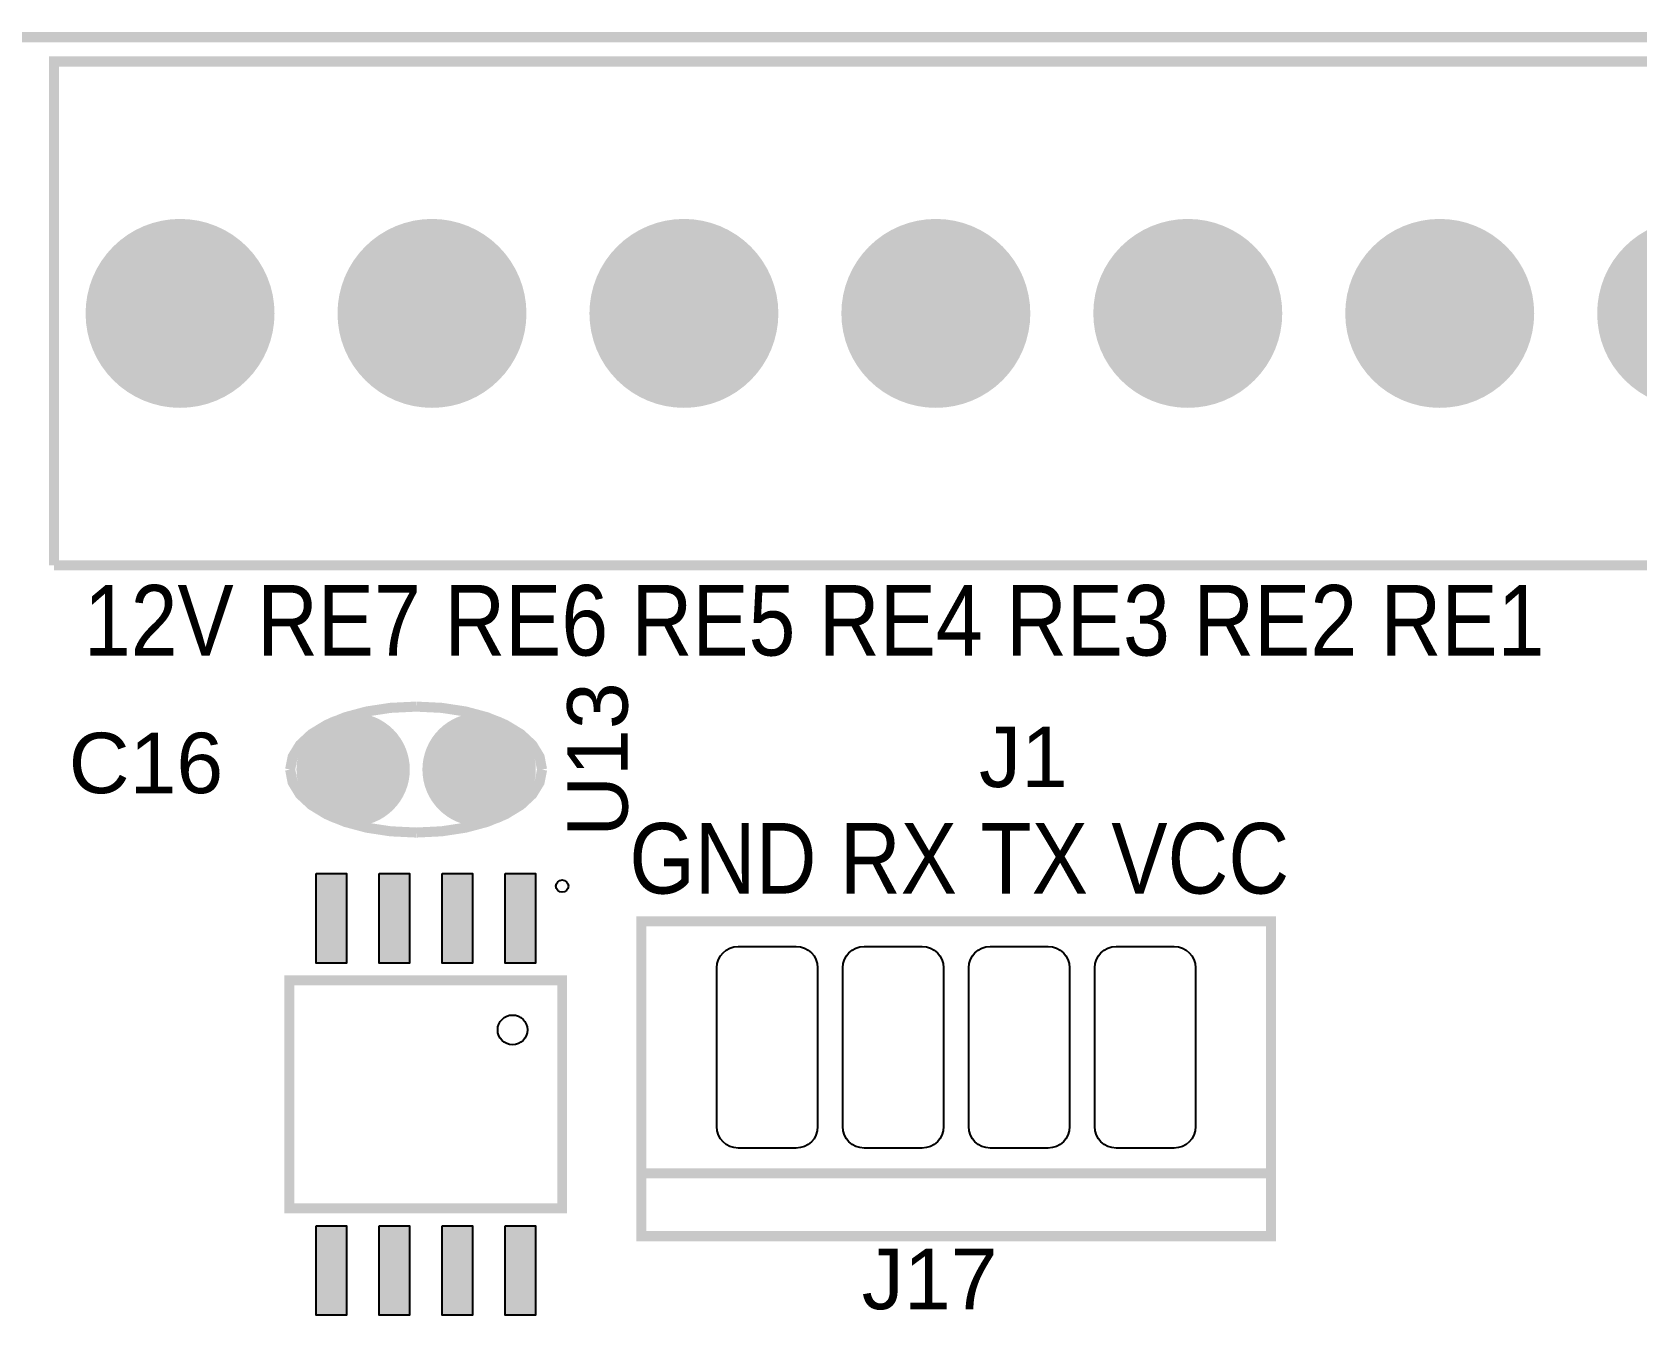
# Model space of a CAD drawing. Header units: inches. Extents: x -2.66 to 2.66, y -1.71 to 1.71.
# Drawn here: x -0.885 to 0.389, y 0.682 to 1.708 of the extents above; entities that cross this region are included whole.
import ezdxf

# ---------------------------------------------------------------- set-up
doc = ezdxf.new("R2010")
doc.units = ezdxf.units.IN
doc.layers.get('0').update_dxf_attribs({"linetype": 'CONTINUOUS'})

# ---------------------------------------------------------------- blocks, each defined once
blk = doc.blocks.new('RPAD')
blk.add_trace([(-0.5, -0.5), (-0.5, 0.5), (0.5, -0.5), (0.5, 0.5)])
blk = doc.blocks.new('EPAD')
at = {"const_width": 0.5}
blk.add_lwpolyline([(-0.25, 0, 1), (0.25, 0, 1)], format="xyb", close=True, dxfattribs=at)

msp = doc.modelspace()

# ---------------------------------------------------------------- linework, layer by layer
for points, const_width in [([(-2.658795, -1.704157), (2.658795, -1.704157), (2.658795, 1.704157), (-2.658795, 1.704157), (-2.658795, -1.704157)], 0.008), ([(-2.658795, -1.704157), (2.658795, -1.704157), (2.658795, 1.704157), (-2.658795, 1.704157), (-2.658795, -1.704157)], 0.008), ([(-2.658795, -1.704157), (2.658795, -1.704157), (2.658795, 1.704157), (-2.658795, 1.704157), (-2.658795, -1.704157)], 0.008), ([(-0.867457, 1.284819), (-0.867457, 1.684819), (0.732543, 1.684819)], 0.008), ([(-0.867457, 1.284819), (-0.867457, 1.684819), (0.732543, 1.684819)], 0.008), ([(-0.867457, 1.284819), (-0.867457, 1.684819), (0.732543, 1.684819)], 0.008), ([(0.732543, 1.284819), (-0.867457, 1.284819)], 0.008), ([(0.732543, 1.284819), (-0.867457, 1.284819)], 0.008), ([(0.732543, 1.284819), (-0.867457, 1.284819)], 0.008), ([(-0.680055, 1.122614), (-0.678055, 1.132802), (-0.672305, 1.142239), (-0.66318, 1.150739), (-0.651055, 1.158114), (-0.636305, 1.164177), (-0.619305, 1.168739), (-0.60043, 1.171614), (-0.580055, 1.172614)], 0.008), ([(-0.680055, 1.122614), (-0.678055, 1.132802), (-0.672305, 1.142239), (-0.66318, 1.150739), (-0.651055, 1.158114), (-0.636305, 1.164177), (-0.619305, 1.168739), (-0.60043, 1.171614), (-0.580055, 1.172614)], 0.008), ([(-0.680055, 1.122614), (-0.678055, 1.132802), (-0.672305, 1.142239), (-0.66318, 1.150739), (-0.651055, 1.158114), (-0.636305, 1.164177), (-0.619305, 1.168739), (-0.60043, 1.171614), (-0.580055, 1.172614)], 0.008), ([(-0.480055, 1.122614), (-0.482055, 1.132802), (-0.487805, 1.142239), (-0.49693, 1.150739), (-0.509055, 1.158114), (-0.523805, 1.164177), (-0.540805, 1.168739), (-0.55968, 1.171614), (-0.580055, 1.172614)], 0.008), ([(-0.480055, 1.122614), (-0.482055, 1.132802), (-0.487805, 1.142239), (-0.49693, 1.150739), (-0.509055, 1.158114), (-0.523805, 1.164177), (-0.540805, 1.168739), (-0.55968, 1.171614), (-0.580055, 1.172614)], 0.008), ([(-0.480055, 1.122614), (-0.482055, 1.132802), (-0.487805, 1.142239), (-0.49693, 1.150739), (-0.509055, 1.158114), (-0.523805, 1.164177), (-0.540805, 1.168739), (-0.55968, 1.171614), (-0.580055, 1.172614)], 0.008), ([(-0.680055, 1.122614), (-0.678055, 1.112427), (-0.672305, 1.102989), (-0.66318, 1.094489), (-0.651055, 1.087114), (-0.636305, 1.081052), (-0.619305, 1.076489), (-0.60043, 1.073614), (-0.580055, 1.072614)], 0.008), ([(-0.680055, 1.122614), (-0.678055, 1.112427), (-0.672305, 1.102989), (-0.66318, 1.094489), (-0.651055, 1.087114), (-0.636305, 1.081052), (-0.619305, 1.076489), (-0.60043, 1.073614), (-0.580055, 1.072614)], 0.008), ([(-0.680055, 1.122614), (-0.678055, 1.112427), (-0.672305, 1.102989), (-0.66318, 1.094489), (-0.651055, 1.087114), (-0.636305, 1.081052), (-0.619305, 1.076489), (-0.60043, 1.073614), (-0.580055, 1.072614)], 0.008), ([(-0.480055, 1.122614), (-0.482055, 1.112427), (-0.487805, 1.102989), (-0.49693, 1.094489), (-0.509055, 1.087114), (-0.523805, 1.081052), (-0.540805, 1.076489), (-0.55968, 1.073614), (-0.580055, 1.072614)], 0.008), ([(-0.480055, 1.122614), (-0.482055, 1.112427), (-0.487805, 1.102989), (-0.49693, 1.094489), (-0.509055, 1.087114), (-0.523805, 1.081052), (-0.540805, 1.076489), (-0.55968, 1.073614), (-0.580055, 1.072614)], 0.008), ([(-0.480055, 1.122614), (-0.482055, 1.112427), (-0.487805, 1.102989), (-0.49693, 1.094489), (-0.509055, 1.087114), (-0.523805, 1.081052), (-0.540805, 1.076489), (-0.55968, 1.073614), (-0.580055, 1.072614)], 0.008), ([(-0.401315, 0.752142), (0.098685, 0.752142), (0.098685, 1.002142), (-0.401315, 1.002142), (-0.401315, 0.752142)], 0.008), ([(-0.401315, 0.752142), (0.098685, 0.752142), (0.098685, 1.002142), (-0.401315, 1.002142), (-0.401315, 0.752142)], 0.008), ([(-0.401315, 0.752142), (0.098685, 0.752142), (0.098685, 1.002142), (-0.401315, 1.002142), (-0.401315, 0.752142)], 0.008), ([(-0.680646, 0.955291), (-0.680646, 0.774189), (-0.46411, 0.774189), (-0.46411, 0.955291), (-0.680646, 0.955291)], 0.007874), ([(-0.680646, 0.955291), (-0.680646, 0.774189), (-0.46411, 0.774189), (-0.46411, 0.955291), (-0.680646, 0.955291)], 0.007874), ([(-0.680646, 0.955291), (-0.680646, 0.774189), (-0.46411, 0.774189), (-0.46411, 0.955291), (-0.680646, 0.955291)], 0.007874), ([(0.098685, 0.802142), (-0.401315, 0.802142)], 0.008), ([(0.098685, 0.802142), (-0.401315, 0.802142)], 0.008), ([(0.098685, 0.802142), (-0.401315, 0.802142)], 0.008)]:
    msp.add_lwpolyline(points, dxfattribs=dict(const_width=const_width))
for points in [[(-0.659378, 1.040004), (-0.635378, 1.040004), (-0.635378, 0.969004), (-0.659378, 0.969004), (-0.659378, 1.040004)], [(-0.609378, 1.040004), (-0.585378, 1.040004), (-0.585378, 0.969004), (-0.609378, 0.969004), (-0.609378, 1.040004)], [(-0.559378, 1.040004), (-0.535378, 1.040004), (-0.535378, 0.969004), (-0.559378, 0.969004), (-0.559378, 1.040004)], [(-0.509378, 1.040004), (-0.485378, 1.040004), (-0.485378, 0.969004), (-0.509378, 0.969004), (-0.509378, 1.040004)], [(-0.278315, 0.822142), (-0.324315, 0.822142), (-0.327791, 0.82248), (-0.331005, 0.823453), (-0.333896, 0.824999), (-0.336401, 0.827056), (-0.338457, 0.829561), (-0.340004, 0.832452), (-0.340977, 0.835666), (-0.341315, 0.839142), (-0.341315, 0.965142), (-0.340977, 0.968618), (-0.340004, 0.971832), (-0.338457, 0.974723), (-0.336401, 0.977228), (-0.333896, 0.979284), (-0.331005, 0.98083), (-0.327791, 0.981804), (-0.324315, 0.982142), (-0.278315, 0.982142), (-0.274839, 0.981804), (-0.271625, 0.98083), (-0.268734, 0.979284), (-0.266229, 0.977228), (-0.264172, 0.974723), (-0.262626, 0.971832), (-0.261653, 0.968618), (-0.261315, 0.965142), (-0.261315, 0.839142), (-0.261653, 0.835666), (-0.262626, 0.832452), (-0.264172, 0.829561), (-0.266229, 0.827056), (-0.268734, 0.824999), (-0.271625, 0.823453), (-0.274839, 0.82248), (-0.278315, 0.822142)], [(-0.178315, 0.822142), (-0.224315, 0.822142), (-0.227791, 0.82248), (-0.231005, 0.823453), (-0.233896, 0.824999), (-0.236401, 0.827056), (-0.238457, 0.829561), (-0.240004, 0.832452), (-0.240977, 0.835666), (-0.241315, 0.839142), (-0.241315, 0.965142), (-0.240977, 0.968618), (-0.240004, 0.971832), (-0.238457, 0.974723), (-0.236401, 0.977228), (-0.233896, 0.979284), (-0.231005, 0.98083), (-0.227791, 0.981804), (-0.224315, 0.982142), (-0.178315, 0.982142), (-0.174839, 0.981804), (-0.171625, 0.98083), (-0.168734, 0.979284), (-0.166229, 0.977228), (-0.164172, 0.974723), (-0.162626, 0.971832), (-0.161653, 0.968618), (-0.161315, 0.965142), (-0.161315, 0.839142), (-0.161653, 0.835666), (-0.162626, 0.832452), (-0.164172, 0.829561), (-0.166229, 0.827056), (-0.168734, 0.824999), (-0.171625, 0.823453), (-0.174839, 0.82248), (-0.178315, 0.822142)], [(-0.078315, 0.822142), (-0.124315, 0.822142), (-0.127791, 0.82248), (-0.131005, 0.823453), (-0.133896, 0.824999), (-0.136401, 0.827056), (-0.138457, 0.829561), (-0.140004, 0.832452), (-0.140977, 0.835666), (-0.141315, 0.839142), (-0.141315, 0.965142), (-0.140977, 0.968618), (-0.140004, 0.971832), (-0.138457, 0.974723), (-0.136401, 0.977228), (-0.133896, 0.979284), (-0.131005, 0.98083), (-0.127791, 0.981804), (-0.124315, 0.982142), (-0.078315, 0.982142), (-0.074839, 0.981804), (-0.071625, 0.98083), (-0.068734, 0.979284), (-0.066229, 0.977228), (-0.064172, 0.974723), (-0.062626, 0.971832), (-0.061653, 0.968618), (-0.061315, 0.965142), (-0.061315, 0.839142), (-0.061653, 0.835666), (-0.062626, 0.832452), (-0.064172, 0.829561), (-0.066229, 0.827056), (-0.068734, 0.824999), (-0.071625, 0.823453), (-0.074839, 0.82248), (-0.078315, 0.822142)], [(0.021685, 0.822142), (-0.024315, 0.822142), (-0.027791, 0.82248), (-0.031005, 0.823453), (-0.033896, 0.824999), (-0.036401, 0.827056), (-0.038457, 0.829561), (-0.040004, 0.832452), (-0.040977, 0.835666), (-0.041315, 0.839142), (-0.041315, 0.965142), (-0.040977, 0.968618), (-0.040004, 0.971832), (-0.038457, 0.974723), (-0.036401, 0.977228), (-0.033896, 0.979284), (-0.031005, 0.98083), (-0.027791, 0.981804), (-0.024315, 0.982142), (0.021685, 0.982142), (0.025161, 0.981804), (0.028375, 0.98083), (0.031266, 0.979284), (0.033771, 0.977228), (0.035828, 0.974723), (0.037374, 0.971832), (0.038347, 0.968618), (0.038685, 0.965142), (0.038685, 0.839142), (0.038347, 0.835666), (0.037374, 0.832452), (0.035828, 0.829561), (0.033771, 0.827056), (0.031266, 0.824999), (0.028375, 0.823453), (0.025161, 0.82248), (0.021685, 0.822142)], [(-0.659378, 0.760476), (-0.635378, 0.760476), (-0.635378, 0.689476), (-0.659378, 0.689476), (-0.659378, 0.760476)], [(-0.609378, 0.760476), (-0.585378, 0.760476), (-0.585378, 0.689476), (-0.609378, 0.689476), (-0.609378, 0.760476)], [(-0.559378, 0.760476), (-0.535378, 0.760476), (-0.535378, 0.689476), (-0.559378, 0.689476), (-0.559378, 0.760476)], [(-0.509378, 0.760476), (-0.485378, 0.760476), (-0.485378, 0.689476), (-0.509378, 0.689476), (-0.509378, 0.760476)]]:
    msp.add_lwpolyline(points, close=True)
for centre, radius in [((-0.46411, 1.030094), 0.004921), ((-0.46411, 1.030094), 0.004921), ((-0.46411, 1.030094), 0.004921), ((-0.50348, 0.915921), 0.011811), ((-0.50348, 0.915921), 0.011811), ((-0.50348, 0.915921), 0.011811)]:
    msp.add_circle(centre, radius)

# ---------------------------------------------------------------- block references
for name, p, xscale, yscale in [('EPAD', (-0.767457, 1.484819), 0.15, 0.15), ('EPAD', (-0.567457, 1.484819), 0.15, 0.15), ('EPAD', (-0.367457, 1.484819), 0.15, 0.15), ('EPAD', (-0.167457, 1.484819), 0.15, 0.15), ('EPAD', (0.032543, 1.484819), 0.15, 0.15), ('EPAD', (0.232543, 1.484819), 0.15, 0.15), ('EPAD', (0.432543, 1.484819), 0.15, 0.15), ('EPAD', (-0.630055, 1.122614), 0.09, 0.09), ('EPAD', (-0.530055, 1.122614), 0.09, 0.09), ('RPAD', (-0.647378, 1.004504), 0.024, 0.071), ('RPAD', (-0.597378, 1.004504), 0.024, 0.071), ('RPAD', (-0.547378, 1.004504), 0.024, 0.071), ('RPAD', (-0.497378, 1.004504), 0.024, 0.071), ('RPAD', (-0.647378, 0.724976), 0.024, 0.071), ('RPAD', (-0.597378, 0.724976), 0.024, 0.071), ('RPAD', (-0.547378, 0.724976), 0.024, 0.071), ('RPAD', (-0.497378, 0.724976), 0.024, 0.071)]:
    msp.add_blockref(name, p, dxfattribs=dict(xscale=xscale, yscale=yscale))

# ---------------------------------------------------------------- texts
for s, height, width, p in [('12V RE7 RE6 RE5 RE4 RE3 RE2 RE1', 0.056, 0.892857, (-0.843835, 1.213157)), ('12V RE7 RE6 RE5 RE4 RE3 RE2 RE1', 0.056, 0.892857, (-0.843835, 1.213157)), ('12V RE7 RE6 RE5 RE4 RE3 RE2 RE1', 0.056, 0.892857, (-0.843835, 1.213157)), ('C16', 0.048, 1.041667, (-0.855843, 1.103874)), ('C16', 0.048, 1.041667, (-0.855843, 1.103874)), ('C16', 0.048, 1.041667, (-0.855843, 1.103874)), ('J1', 0.048, 1.041667, (-0.133205, 1.108709)), ('J1', 0.048, 1.041667, (-0.133205, 1.108709)), ('J1', 0.048, 1.041667, (-0.133205, 1.108709)), ('GND RX TX VCC', 0.056, 0.892857, (-0.410764, 1.024181)), ('GND RX TX VCC', 0.056, 0.892857, (-0.410764, 1.024181)), ('GND RX TX VCC', 0.056, 0.892857, (-0.410764, 1.024181)), ('J17', 0.048, 1.041667, (-0.226315, 0.694142)), ('J17', 0.048, 1.041667, (-0.226315, 0.694142)), ('J17', 0.048, 1.041667, (-0.226315, 0.694142))]:
    msp.add_text(s, height=height, dxfattribs=dict(width=width)).set_placement(p)
at = {"width": 1.041667}
msp.add_text('U13', height=0.048, rotation=90, dxfattribs=at).set_placement((-0.412079, 1.069268))
msp.add_text('U13', height=0.048, rotation=90, dxfattribs=at).set_placement((-0.412079, 1.069268))
msp.add_text('U13', height=0.048, rotation=90, dxfattribs=at).set_placement((-0.412079, 1.069268))

doc.saveas('drawing.dxf')
